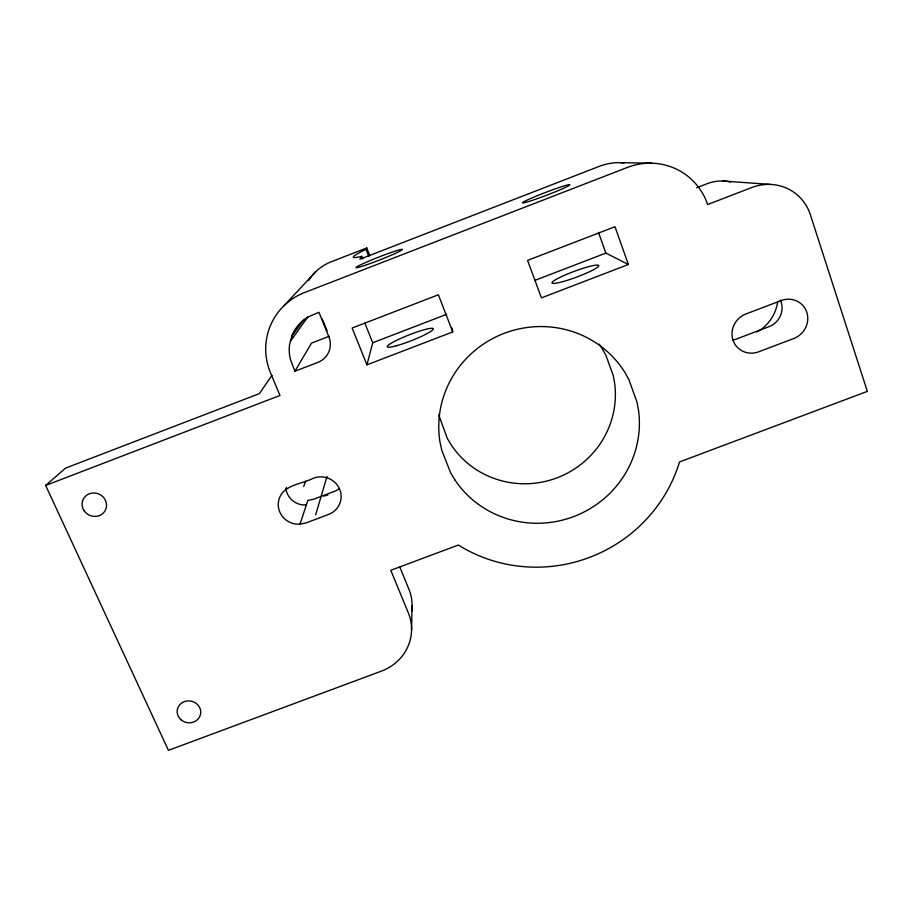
<?xml version="1.0" encoding="UTF-8"?>
<svg xmlns="http://www.w3.org/2000/svg" width="913" height="913" viewBox="0 0 913 913"><rect width="100%" height="100%" fill="white"/><g stroke="black" fill="none" stroke-linecap="round" stroke-linejoin="round"><path stroke-width="1.37" d="M411.569 630.164L412.037 605.844M290.482 341.2L292.217 334.968A39.133 38.38 25.4 0 1 308.902 316.594L318.922 312.303L328.806 336.612A20.109 19.675 28.3 0 1 318.135 362.278L294.899 371.226L290.517 359.676A39.133 38.38 25.4 0 1 289.558 344.658L290.482 341.2L307.841 316.925M451.992 327.927L452.734 331.921L366.946 364.846L372.721 342.752L364.812 322.985M315.67 514.818L327.014 476.392M300 524.13L306.22 522.887L328.76 514.35A20.166 19.424 10.2 0 0 339.59 489.037A20.166 19.424 10.2 0 0 313.216 478.264C303.253 483.491 290.06 484.016 282.311 492.952A20.177 19.367 11.9 0 0 295.926 524.096L300 524.13L307.852 500.392L313.661 499.228L334.751 491.228A18.853 18.214 10.9 0 0 338.997 488.9M303.721 486.424L305.627 481.094M285.484 489.904L286.499 487.405M294.899 371.226L311.584 343.06L329.239 336.258M369.856 255.788L366.764 247.959L365.965 249.295A111.078 5.74 -21.2 0 0 361.696 256.313L359.927 259.212L599.316 166.349A55.545 53.935 -58.5 0 1 624.07 162.879M271.983 375.311L259.383 393.617L65.576 468.107L45.65 485.442L168.437 750.338L381.451 671.112A47.738 45.159 1.9 0 0 408.305 612.794L390.787 570.294L458.383 545.015L458.999 545.438A147.358 143.444 -21.6 0 0 679.306 462.686L679.489 461.955L867.35 391.38L810.367 214.738A47.75 45.376 -52.7 0 0 751.798 187.53L707.643 204.512A64.241 62.13 -55.9 0 0 627.322 167.467L304.577 292.537A62.655 61.433 25.4 0 0 270.499 372.801L279.983 395.466L45.65 485.442M291.783 336.212L304.063 319.345M284.091 305.627L315.67 271.777M756.683 331.933L760.05 330.186A40.195 38.369 -46.9 0 0 777.602 302.237M366.764 247.959L331.453 261.677A48.275 47.602 34 0 0 308.583 280.519M696.608 187.758L707.13 183.707A41.256 39.464 -54.5 0 1 730.526 181.995M372.721 342.752L446.651 314.323M534.95 280.359L605.867 253.084L628.372 264.496L541.432 297.878L527.566 260.399L614.985 226.709L628.372 264.496M323.818 496.067L327.87 495.063M306.346 504.946L302.477 504.912A19.105 18.408 12.4 0 1 285.963 488.934M620.486 162.662L651.825 163.199M722.731 180.991L769.842 184.392M399.848 567.133L408.956 589.319A45.273 42.991 2.1 0 1 411.535 611.436M322.357 319.196L327.094 330.837M366.946 364.846L352.133 328.029L438.388 294.785L452.734 331.921M361.696 256.313L362.746 258.961M365.965 249.295L368.578 255.902M598.449 232.324L605.867 253.084M438.708 414.867L447.336 438.423L451.205 444.951A89.611 87.648 -22.9 0 0 557.056 477.83A89.611 87.648 -22.9 0 0 614.62 382.924L613.205 375.414L605.878 355.26L602.146 348.561A89.611 87.648 -22.9 0 0 599.19 344.178M732.557 340.081A19.401 18.534 -44.6 0 0 736.186 339.122L768.849 326.728A19.481 18.522 -46 0 0 780.284 300M569.632 184.666L569.586 185.111A25.302 1.495 -20.9 0 1 533.295 200.038A25.302 1.495 -20.9 0 1 533.626 197.208A25.302 1.495 -20.9 0 1 569.632 184.666M781.3 300.514L746.081 313.912A20.794 19.789 -43.8 0 0 732.968 340.024A20.794 19.789 -43.8 0 0 758.52 351.859L793.534 338.609A20.885 19.778 -45.2 0 0 806.818 312.394A20.885 19.778 -45.2 0 0 781.3 300.514M454.948 480.01L450.611 472.729L441.846 450.577L440.02 442.257A100.681 97.999 -21.5 0 1 504.353 333.279A100.681 97.999 -21.5 0 1 624.697 372.105L628.874 379.603L637.012 402.165L638.575 410.565A100.681 97.999 -21.5 0 1 573.672 516.598A100.681 97.999 -21.5 0 1 454.948 480.01M598.654 266.105L598.563 265.261A24.982 3.116 -20.4 0 0 562.499 276.183A24.982 3.116 -20.4 0 0 563.081 281.569A24.982 3.116 -20.4 0 0 598.654 266.105M84.064 510.675A12.371 11.618 24 0 0 105.246 510.458A12.371 11.618 24 0 0 93.594 492.963A12.371 11.618 24 0 0 84.064 510.675M181.025 719.752A11.823 10.933 10.6 0 0 200.483 714.457A11.823 10.933 10.6 0 0 185.35 701.31A11.823 10.933 10.6 0 0 181.025 719.752M396.368 345.765A24.64 3.104 -21.4 0 0 433.116 329.388A24.64 3.104 -21.4 0 0 401.56 338.027A24.64 3.104 -21.4 0 0 396.368 345.765M367.288 264.553A24.948 1.495 -21.4 0 0 402.439 249.489A24.948 1.495 -21.4 0 0 367.905 261.529A24.948 1.495 -21.4 0 0 367.288 264.553"/></g></svg>
